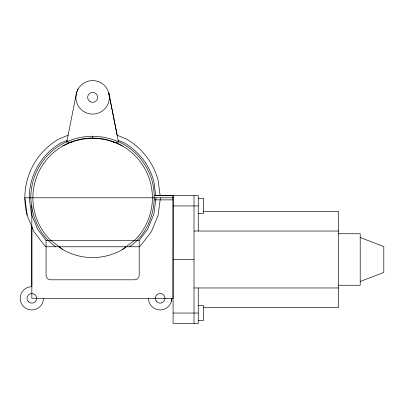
<?xml version="1.0" encoding="UTF-8"?>
<svg xmlns="http://www.w3.org/2000/svg" width="404" height="404" viewBox="0 0 404 404"><rect width="100%" height="100%" fill="white"/><g stroke="black" fill="none" stroke-linecap="round" stroke-linejoin="round"><path stroke-width="0.61" d="M31.84 226.629L31.84 286.663A11.64 11.64 0 0 0 20.2 298.304A11.64 11.64 0 0 0 31.84 309.949A11.64 11.64 0 0 0 43.486 298.304M156.02 197.798L153.858 214.201L147.526 229.487L139.203 240.34L139.203 275.149C139.249 277.649 137.042 279.851 134.547 279.805L50.727 279.805C48.227 279.851 46.026 277.649 46.071 275.149L46.071 240.34L37.749 229.487L31.416 214.201L29.255 197.798A63.383 63.383 0 0 1 60.943 142.91L67.125 140.35M59.13 246.773L62.756 249.561A59.762 59.762 0 0 0 122.518 249.551L126.144 246.723M76.467 93.011L75.896 97.344A16.736 16.736 0 0 0 92.637 114.08A16.736 16.736 0 0 0 109.373 97.344L108.807 93.011A16.736 16.736 0 0 0 76.467 93.011L66.766 142.163L72.129 142.163M160.418 197.798L158.105 215.342L151.338 231.689L140.567 245.728L139.203 246.773L46.071 246.773L44.708 245.728L33.936 231.689L27.164 215.342L24.856 197.798L172.993 197.798M171.392 301.318L171.786 298.309L172.993 298.304L173.084 195.597L173.084 323.397L198.258 323.397L198.258 287.966M76.462 93.016L78.134 88.981M154.293 195.597L172.993 195.728M122.518 249.551L134.896 240.057A59.762 59.762 0 0 0 134.896 155.54A59.762 59.762 0 0 0 50.379 155.54A59.762 59.762 0 0 0 50.379 240.057L62.756 249.551M129.512 246.773C149.934 232.704 158.211 205.454 152.358 181.795A61.832 61.832 0 0 0 123.553 144.253C104.257 133.663 81.017 133.663 61.721 144.253A61.832 61.832 0 0 0 30.805 197.798C31.492 216.67 39.86 235.941 55.762 246.773M68.14 135.209L58.747 139.097A67.781 67.781 0 0 0 27.164 215.342M62.756 146.046C81.285 135.82 103.99 135.82 122.518 146.046M360.206 281.487L383.8 272.432L383.8 246.561L360.206 237.507M113.145 142.163L118.508 142.163L108.807 93.011M154.177 195.597L198.258 195.597L198.258 231.027M198.258 198.44L203.535 198.44L203.535 213.443L198.258 213.443M154.197 199.869L172.993 199.869M173.084 205.944L198.258 205.944M203.48 211.378L338.476 211.378L338.476 307.616L203.48 307.616M194.016 231.027L338.476 231.027M338.476 233.744L360.206 233.744L360.206 285.244L338.476 285.244M46.071 240.34L139.203 240.34M173.084 259.494L194.016 259.494M194.016 287.966L338.476 287.966M172.993 298.304L31.84 298.304L31.84 205.656M198.258 305.545L203.535 305.545L203.535 320.549L198.258 320.549M173.084 313.044L198.258 313.044M118.15 140.35L124.326 142.91A63.383 63.383 0 0 1 153.858 181.396L155.732 195.597M108.797 93.016L117.135 135.209L126.528 139.097A67.781 67.781 0 0 1 158.105 180.255L160.125 195.597M194.016 195.597L194.016 323.397M92.637 135.966L92.637 138.037M171.776 298.304A11.64 11.64 0 0 1 160.136 309.944A11.64 11.64 0 0 1 148.495 298.304M28.421 301.727A4.838 4.838 0 0 0 36.517 299.556A4.838 4.838 0 0 0 30.588 293.632A4.838 4.838 0 0 0 28.421 301.727M90.132 101.672A4.994 4.994 0 0 0 97.622 97.349A4.994 4.994 0 0 0 90.132 93.026A4.994 4.994 0 0 0 90.132 101.672M156.717 301.722A4.838 4.838 0 0 0 164.807 299.556A4.838 4.838 0 0 0 158.883 293.627A4.838 4.838 0 0 0 156.717 301.722"/></g></svg>
